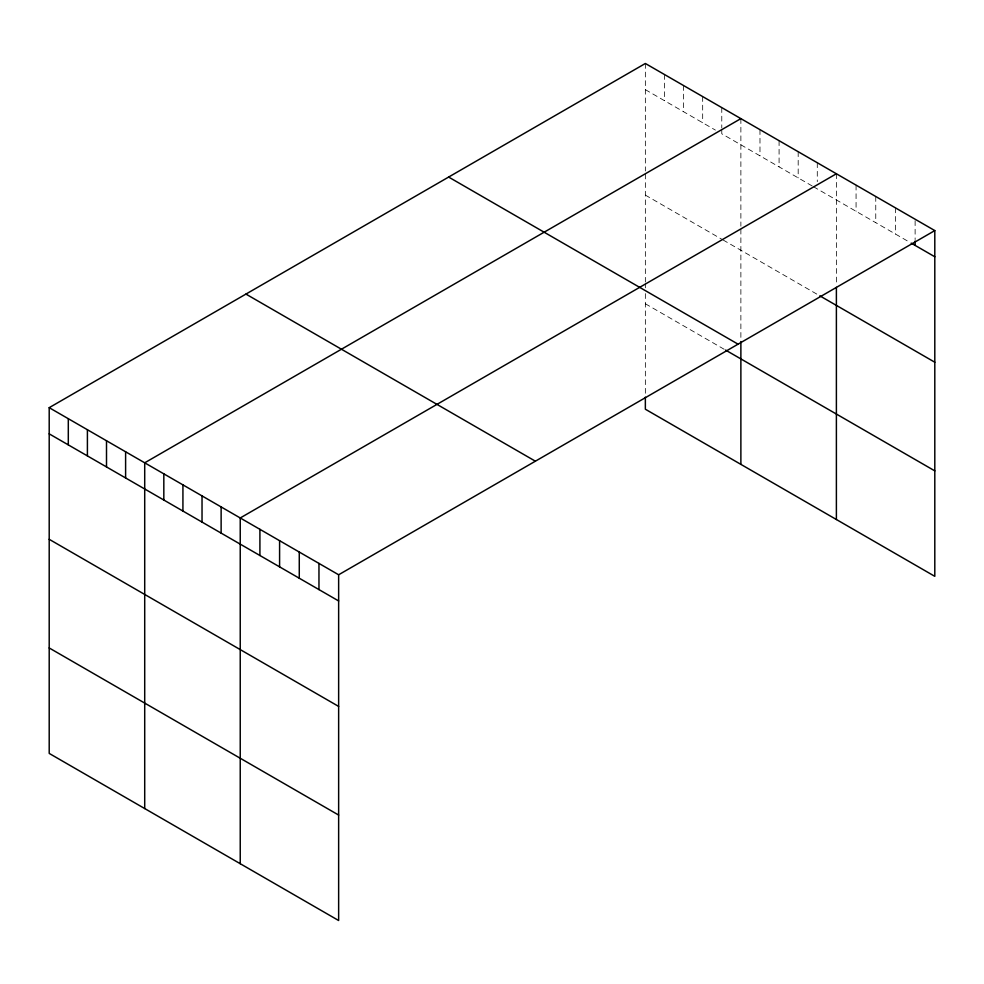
<?xml version="1.0" encoding="UTF-8"?>
<svg xmlns="http://www.w3.org/2000/svg" width="984" height="984" viewBox="0 0 984 984"><rect width="100%" height="100%" fill="white"/><g stroke="black" fill="none" stroke-linecap="round" stroke-linejoin="round"><path stroke-width="0.74" stroke-dasharray="4.92 3.69" d="M645.356 63.48L645.356 171.007M645.356 89.655L715.405 130.097M812.194 185.976L721.776 133.775L721.776 129.408M813.461 186.714L909.868 242.371M645.356 195.115L721.776 239.235M723.043 239.961L817.286 294.376M645.356 303.761L724.322 349.357M915.12 220.674L915.12 239.579M895.44 207.858L895.44 234.032M875.76 196.493L875.76 222.679M856.068 185.14L856.068 211.314M836.388 173.774L836.388 284.315M817.286 162.741L817.286 181.646M798.184 151.708L798.184 177.883M779.082 140.687L779.082 166.862M759.98 129.654L759.98 155.829M740.878 118.621L740.878 226.16M740.878 229.161L740.878 340.083M721.776 107.6L721.776 127.957M702.674 96.567L702.674 122.742M683.56 85.534L683.56 111.709M664.458 74.513L664.458 100.688M645.356 174.02L645.356 282.039M645.356 283.49L645.356 287.832M645.356 293.626L645.356 395.666"/><path stroke-width="1.48" d="M934.8 230.588L338.644 574.779L338.644 920.52L49.2 753.412L49.2 407.671L645.356 63.48L934.8 230.588L934.8 576.329L645.356 409.221L645.356 397.167M740.878 118.621L144.709 462.812L144.709 808.553M836.388 173.774L240.231 517.965L240.231 863.706M911.184 243.122L934.8 256.762M819.832 295.84L934.8 362.223M448.63 177.058L738.061 344.166M725.589 350.083L934.8 470.869M245.938 294.081L535.37 461.188M49.2 407.671L338.644 574.779M49.2 433.846L338.644 600.953M49.2 539.306L338.644 706.414M49.2 647.952L338.644 815.059M915.12 241.043L915.12 245.397M836.388 287.328L836.388 519.515M740.878 341.522L740.878 464.374M318.964 563.414L318.964 589.588M299.271 552.049L299.271 578.223M279.591 540.683L279.591 566.858M259.911 529.318L259.911 555.505M221.129 506.932L221.129 533.107M202.028 495.899L202.028 522.073M182.926 484.878L182.926 511.053M163.824 473.845L163.824 500.02M125.608 451.791L125.608 477.966M106.506 440.758L106.506 466.933M87.404 429.725L87.404 455.899M68.302 418.704L68.302 444.879"/></g></svg>
